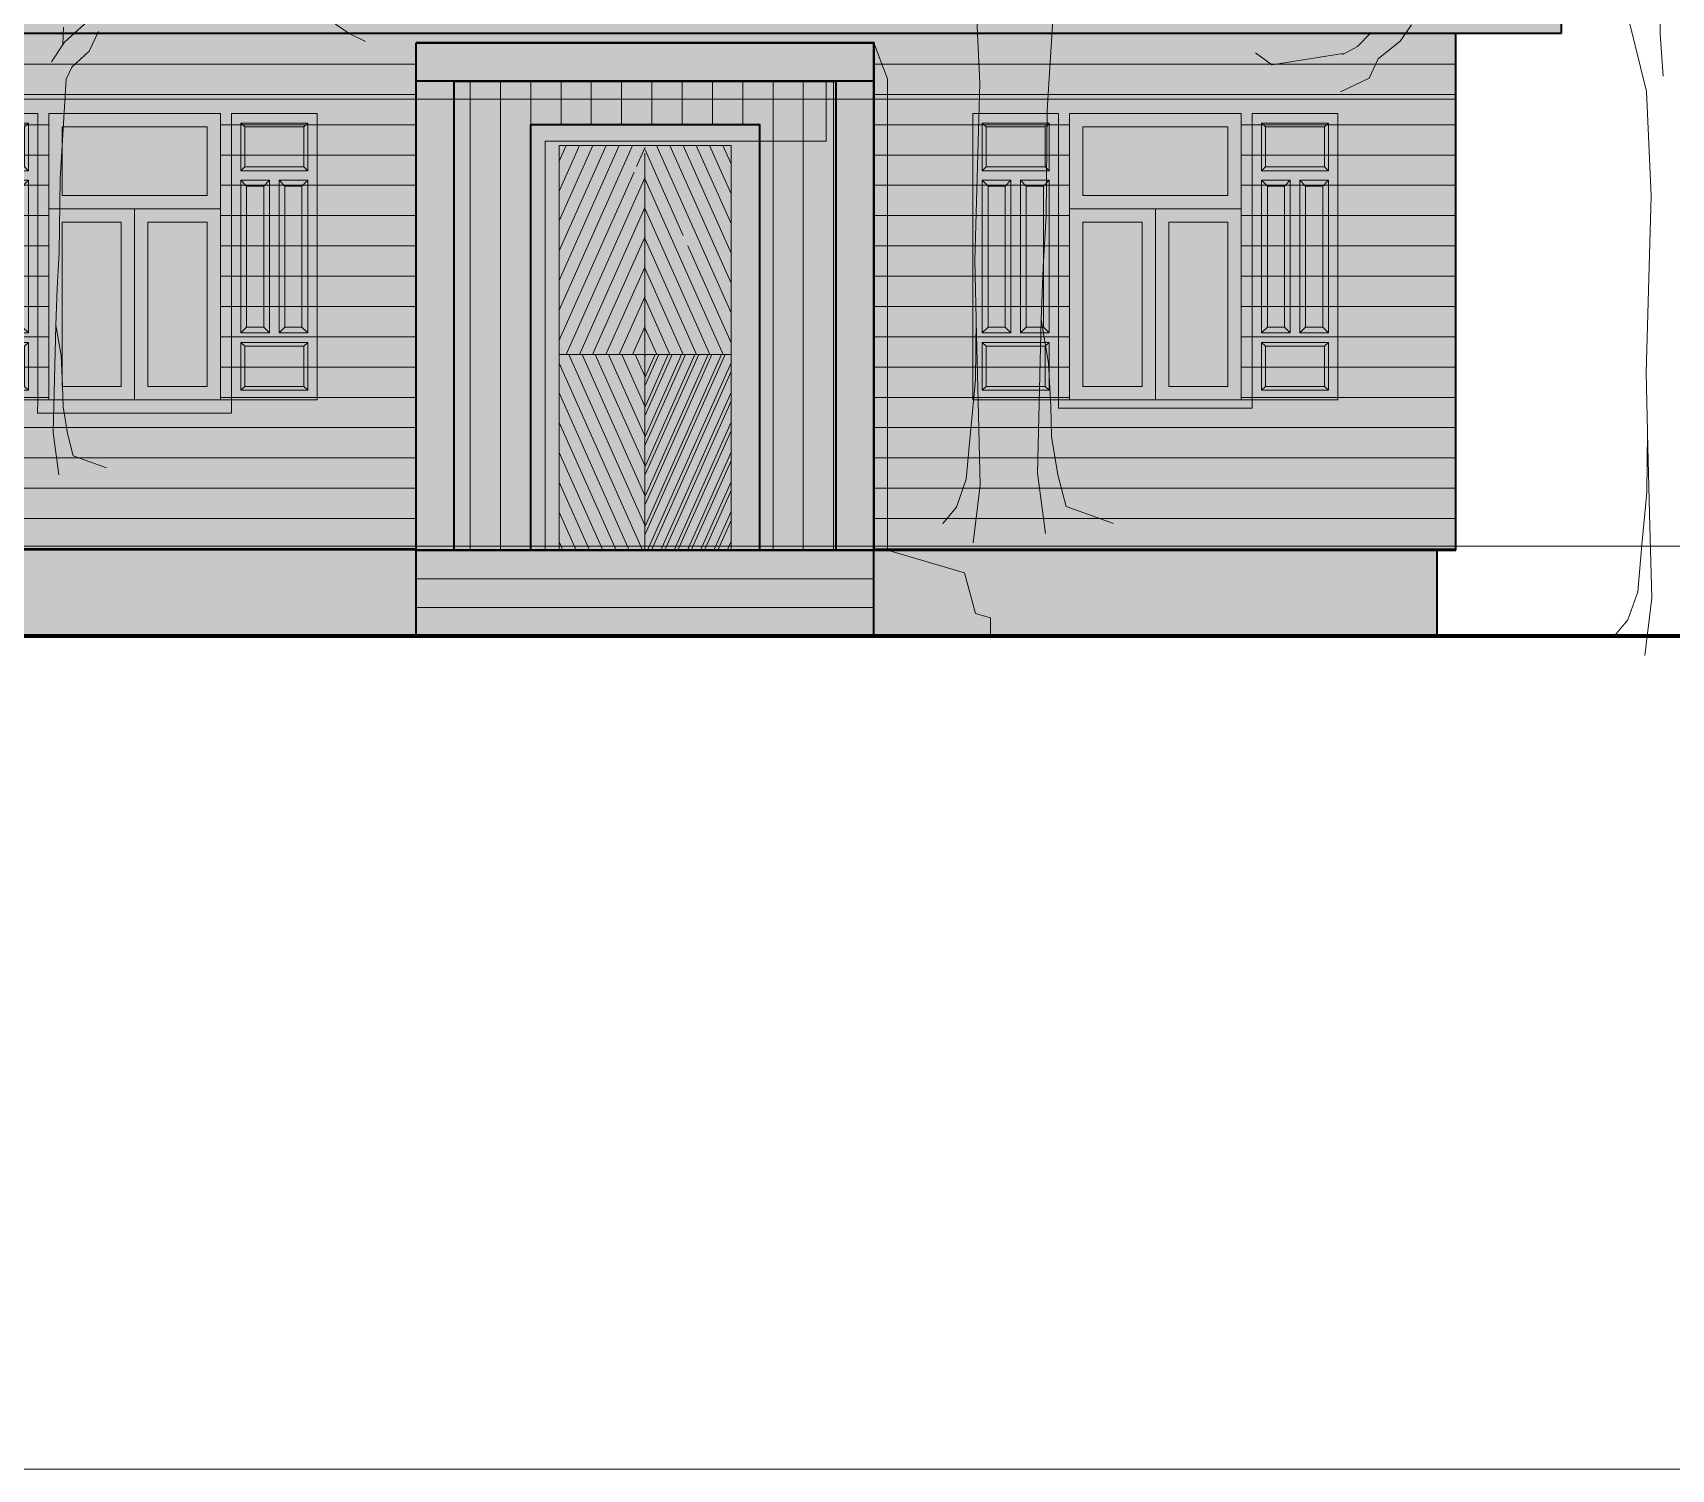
# Model space of a CAD drawing. Header units: millimetres. Extents: x -2481 to 45049, y -11067 to 11055.
# Drawn here: x 10337 to 11195, y 6752 to 7505 of the extents above; entities that cross this region are included whole.
import ezdxf

# ---------------------------------------------------------------- set-up
doc = ezdxf.new("R2010")
doc.units = ezdxf.units.MM
for name, color, linetype, lineweight in [('A-ELEWACJA CIENKA', 11, 'Continuous', 13), ('A-p.widokowa', 6, 'Continuous', 15), ('A-RYS ELEWACJI', 30, 'Continuous', 35), ('A-wykończenie', 4, 'Continuous', 5), ('B-CIENIE', 251, 'Continuous', 0), ('B-DACHÓWKA', 250, 'Continuous', 0), ('B-materiały', 9, 'Continuous', 0), ('B-SZKŁO', 153, 'Continuous', 0)]:
    doc.layers.add(name, color=color, linetype=linetype, lineweight=lineweight)
doc.layers.add('bowe drewno', color=7, linetype='Continuous', true_color=0x51432a)
doc.layers.add('new drewno jasne', color=7, linetype='Continuous', lineweight=0, true_color=0xc0802e)
pattern_1 = [(66, (4287.6104, -1195.448), (-5.8010137, 2.5827777), [])]

# ---------------------------------------------------------------- blocks, each defined once
blk = doc.blocks.new('A$C541A32F6')
at = {"layer": 'A-ELEWACJA CIENKA'}
for p, q in [((-90, -50), (0, -50)), ((-45, -50), (-45, -150)), ((-90, -150), (0, -150))]:
    blk.add_line(p, q, dxfattribs=at)
blk.add_lwpolyline([(-90, 0), (0, 0), (0, -150), (-90, -150), (-90, 0)], dxfattribs=at)
for points in [[(-7, -43), (-83, -43), (-83, -7), (-7, -7)], [(-52, -57), (-52, -143), (-83, -143), (-83, -57)], [(-7, -57), (-7, -143), (-38, -143), (-38, -57)]]:
    blk.add_lwpolyline(points, close=True, dxfattribs=at)
blk = doc.blocks.new('A$C3D683AFF')
at = {"layer": 'new drewno jasne', "transparency": 33554648}
h = blk.add_hatch(color=256, dxfattribs=at)
h.dxf.hatch_style = 1
h.paths.add_polyline_path([(-45, -150), (0, -150), (0, 0), (-45, 0)])
h = blk.add_hatch(color=256, dxfattribs=at)
h.dxf.hatch_style = 1
h.paths.add_polyline_path([(-40, -30), (-5, -30), (-5, -5), (-40, -5)])
h = blk.add_hatch(color=256, dxfattribs=at)
h.dxf.hatch_style = 1
h.paths.add_polyline_path([(-40, -35), (-25, -35), (-25, -115), (-40, -115)])
h = blk.add_hatch(color=256, dxfattribs=at)
h.dxf.hatch_style = 1
h.paths.add_polyline_path([(-20, -35), (-5, -35), (-5, -115), (-20, -115)])
h = blk.add_hatch(color=256, dxfattribs=at)
h.dxf.hatch_style = 1
h.paths.add_polyline_path([(-40, -145), (-5, -145), (-5, -120), (-40, -120)])
at = {"layer": 'A-ELEWACJA CIENKA'}
blk.add_lwpolyline([(-45, -150), (0, -150), (0, 0), (-45, 0)], close=True, dxfattribs=at)
at = {"layer": 'B-materiały'}
for p, q in [((-38, -7), (-40, -5)), ((-7, -7), (-5, -5)), ((-40, -30), (-38, -28)), ((-7, -28), (-5, -30)), ((-40, -35), (-37, -38)), ((-28, -38), (-25, -35)), ((-20, -35), (-17, -38)), ((-8, -38), (-5, -35)), ((-40, -115), (-37, -112)), ((-38, -122), (-40, -120)), ((-28, -112), (-25, -115)), ((-20, -115), (-17, -112)), ((-8, -112), (-5, -115)), ((-7, -122), (-5, -120)), ((-40, -145), (-38, -143)), ((-7, -143), (-5, -145))]:
    blk.add_line(p, q, dxfattribs=at)
for points in [[(-40, -30), (-5, -30), (-5, -5), (-40, -5)], [(-38, -28), (-7, -28), (-7, -7), (-38, -7)], [(-40, -35), (-25, -35), (-25, -115), (-40, -115)], [(-37, -38), (-28, -38), (-28, -112), (-37, -112)], [(-5, -115), (-20, -115), (-20, -35), (-5, -35)], [(-20, -35), (-5, -35), (-5, -115), (-20, -115)], [(-8, -112), (-17, -112), (-17, -38), (-8, -38)], [(-17, -38), (-8, -38), (-8, -112), (-17, -112)], [(-40, -120), (-5, -120), (-5, -145), (-40, -145)], [(-38, -143), (-7, -143), (-7, -122), (-38, -122)]]:
    blk.add_lwpolyline(points, close=True, dxfattribs=at)
blk = doc.blocks.new('A$C2EBD462E')
at = {"layer": 'B-materiały'}
for p, q in [((-72.51, 285.33), (-85.56, 338.07)), ((-65.45, 315.67), (-65.53, 341.37)), ((-32.2, 329.95), (-32.65, 316.8)), ((-31.48, 318.56), (-13.96, 334.28)), ((-5.95, 326.66), (-12.84, 311.96)), ((181.79, 325.21), (171.56, 332.22)), ((-195.72, 320.23), (-201.66, 311.7)), ((-41.13, 303.99), (-31.48, 318.56)), ((194.03, 319.22), (181.79, 325.21)), ((-216.86, 316.35), (-223.93, 308.91)), ((-201.66, 311.7), (-213.16, 302.47)), ((-63.77, 293.37), (-65.45, 315.67)), ((-12.84, 311.96), (-25.95, 299.9)), ((-268.94, 299.4), (-277.44, 305.55)), ((-231.66, 305.36), (-268.94, 299.4)), ((-231.65, 304.8), (-231.66, 305.36)), ((-223.93, 308.91), (-231.65, 304.8)), ((-213.16, 302.47), (-217.93, 292.3)), ((-217.93, 292.3), (-232.84, 285.22)), ((-25.95, 299.9), (-30.19, 290.86)), ((-70.02, 230.64), (-72.51, 285.33)), ((-30.19, 290.86), (-34.7, 216.33)), ((-72.72, 137.84), (-70.02, 230.64)), ((-34.7, 216.33), (-35.32, 161.12)), ((-35.32, 161.12), (-36.88, 134.27)), ((-71.96, 107.13), (-72.72, 137.84)), ((-36.88, 134.27), (-37.87, 106.87)), ((-72.27, 75.28), (-71.96, 107.13)), ((-70.88, 64.14), (-71.93, 106.02)), ((-39.77, 26.38), (-37.87, 106.87)), ((-37.87, 106.87), (-33.95, 84.06)), ((-33.95, 84.06), (-32.82, 61.19)), ((-74.94, 47.84), (-72.27, 75.28)), ((-69.77, 20.04), (-70.88, 64.14)), ((-32.82, 61.19), (-32.43, 45.56)), ((-77.12, 23.21), (-74.94, 47.84)), ((-32.43, 45.56), (-29.13, 25.53)), ((-35.62, -5.36), (-39.77, 26.38)), ((-82.33, 8.55), (-77.12, 23.21)), ((-73.48, -10.22), (-69.77, 20.04)), ((-29.13, 25.53), (-24.8, 8.88)), ((-24.8, 8.88), (0, 0)), ((-89.38, 0), (-82.33, 8.55))]:
    blk.add_line(p, q, dxfattribs=at)

msp = doc.modelspace()

# ---------------------------------------------------------------- hatches: boundary and pattern name
at = {"layer": 'A-ELEWACJA CIENKA', "true_color": 0xffffff}
h = msp.add_hatch(color=7, dxfattribs=at)
h.dxf.hatch_style = 1
h.paths.add_polyline_path([(10177.2, 7839.41), (11137.91, 7839.41), (11137.91, 7504.36), (11082.55, 7504.36), (11082.55, 7233.5), (11072.55, 7233.5), (11072.55, 7188.5), (10242.55, 7188.5), (10242.55, 7234.24), (10232.55, 7234.24), (10232.55, 7504.36), (10177.2, 7504.36)])
at = {"layer": 'A-ELEWACJA CIENKA'}
h = msp.add_hatch(dxfattribs=at)
h.set_pattern_fill('ANSI31', color=256, scale=5, angle=135)
h.set_pattern_definition([(180, (6454.267, -1195.448), (-3e-15, -15.875), [])])
h.paths.add_polyline_path([(10537.55, 7504.36), (10232.55, 7504.36), (10232.55, 7218.5), (10242.55, 7218.5), (10537.55, 7218.5)])
h.paths.add_polyline_path([(10435.05, 7312.33), (10345.05, 7312.33), (10345.05, 7462.33), (10435.05, 7462.33)], flags=16)
h.paths.add_polyline_path([(10428.05, 7319.33), (10397.05, 7319.33), (10397.05, 7405.33), (10428.05, 7405.33)], flags=0)
h.paths.add_polyline_path([(10428.05, 7419.33), (10352.05, 7419.33), (10352.05, 7455.33), (10428.05, 7455.33)], flags=0)
h.paths.add_polyline_path([(10383.05, 7319.33), (10352.05, 7319.33), (10352.05, 7405.33), (10383.05, 7405.33)], flags=0)
h.paths.add_polyline_path([(11082.55, 7504.36), (10777.55, 7504.36), (10777.55, 7218.5), (11082.55, 7218.5)])
h.paths.add_polyline_path([(10880.05, 7462.33), (10970.05, 7462.33), (10970.05, 7312.33), (10880.05, 7312.33)], flags=16)
h.paths.add_polyline_path([(10887.37, 7405.33), (10918.37, 7405.33), (10918.05, 7319.33), (10887.05, 7319.33)], flags=0)
h.paths.add_polyline_path([(10932.05, 7405.33), (10963.05, 7405.33), (10963.05, 7319.33), (10932.05, 7319.33)], flags=0)
h.paths.add_polyline_path([(10887.05, 7419.33), (10887.05, 7455.33), (10963.05, 7455.33), (10963.05, 7419.33)], flags=0)
h.paths.add_polyline_path([(11082.55, 7504.36), (10777.55, 7504.36), (10777.55, 7489.36), (11082.55, 7489.36)])
h = msp.add_hatch(dxfattribs=at)
h.set_pattern_fill('ANSI31', color=256, scale=5, angle=45)
h.set_pattern_definition([(90, (6454.267, -1195.448), (-15.875, 3e-15), [])])
h.paths.add_polyline_path([(10757.55, 7479.36), (10557.55, 7479.36), (10557.55, 7233.5), (10597.63, 7233.5), (10597.63, 7456.5), (10717.63, 7456.5), (10717.63, 7233.5), (10757.55, 7233.5)])
h = msp.add_hatch(dxfattribs=at)
h.set_pattern_fill('GRAVEL', color=256, scale=2, angle=135)
h.set_pattern_definition([(3.012787, (6392.483, -1205.506), (610.6574162, 35.9210244), [6.83443, -676.60967]), (319.96974, (6399.3079, -1205.147), (-466.97332017, 395.1312671), [11.7281, -1161.08098]), (267.510447, (6408.288, -1212.6903), (35.9210242, 754.3415142), [8.26963, -818.69446]), (42.27369, (6431.2776, -1217.7193), (-754.34151424, -682.4994651), [10.6801, -1057.32875]), (67.833654, (6439.1802, -1210.535), (-251.4471714, -610.65741624), [10.47267, -1036.79615]), (132.27369, (6443.1315, -1200.8364), (682.4994651, -754.34151424), [10.6801, -1057.32875]), (172.69424, (6435.9473, -1192.9338), (826.18356314, -107.7630734), [14.12387, -1398.2623]), (207.255328, (6421.9381, -1191.1377), (-1041.7097101, -538.81536718), [13.3344, -1320.10513]), (256.429566, (6410.0842, -1197.2443), (-179.60512236, -754.3415142), [10.71626, -1060.91091]), (310.23636, (6407.5697, -1207.6614), (-359.2102448, 431.0522939), [12.23427, -599.47874]), (357.397438, (6415.4723, -1217.0009), (826.18356314, -35.92102446), [15.82156, -1566.33545]), (273.814075, (6396.075, -1181.7983), (35.9210245, -466.9733183), [5.4001, -534.61132]), (306.469234, (6396.4342, -1187.1864), (-395.1312694, 538.8153672), [10.27364, -1017.09278]), (0, (6402.54, -1195.45), (35.92102, 35.92102), [7.1842, -64.65786]), (338.19859, (6400.745, -1202.273), (-251.4471714, 107.7630735), [3.86883, -383.01245]), (66.80141, (6404.337, -1203.71), (-71.842049, -143.684098), [5.4713, -268.09506]), (165.96376, (6406.492, -1198.681), (-179.6051224, 35.9210245), [8.8864, -287.32596]), (296.56505, (6397.871, -1196.526), (-35.921024, 107.763073), [6.42574, -154.21796]), (151.38954, (6425.171, -1224.5443), (-466.9733183, 251.4471714), [9.00176, -891.17653]), (205.346176, (6417.2684, -1220.2338), (538.8153673, 251.4471714), [7.55198, -747.64431]), (68.19859, (6390.687, -1203.71), (-107.7630735, -251.4471714), [7.7376, -379.14367]), (118.61046, (6393.5605, -1196.526), (251.4471714, -466.9733183), [9.00176, -891.17653]), (114.443955, (6447.442, -1202.273), (107.7630735, -251.4471714), [8.6807, -425.35469]), (69.77514, (6443.85, -1194.3706), (-215.5261466, -574.7363919), [7.27344, -720.07187]), (201.80141, (6426.2486, -1167.43), (-251.4471714, -107.7630735), [7.7376, -379.14367]), (152.354025, (6419.0644, -1170.3035), (610.6574163, -323.2892203), [8.51565, -843.04752]), (204.443955, (6443.85, -1185.031), (251.4471714, 107.7630735), [4.34035, -429.69504]), (236.30993, (6428.404, -1169.585), (-107.763073, -179.605122), [2.5903, -256.4399]), (300.96376, (6426.967, -1171.74), (-71.842049, 143.684098), [10.47267, -198.9811]), (321.009006, (6432.3552, -1180.7206), (-395.13126934, 323.28922034), [9.70534, -960.8273]), (78.69007, (6409.725, -1195.448), (-35.921024, -107.763073), [7.32648, -175.83553]), (128.157227, (6411.1618, -1188.264), (-538.8153673, 682.49946517), [12.79114, -1266.32018]), (195.945396, (6403.259, -1178.206), (395.1312693, 107.7630734), [5.23016, -517.78785]), (225, (6398.23, -1179.643), (-7e-15, -71.84205), [3.048, -47.752]), (255.256437, (6431.996, -1182.5167), (107.7630735, 395.1312693), [7.05734, -698.67882]), (183.012788, (6430.2, -1189.3417), (-610.6574162, -35.9210244), [13.66886, -669.77524]), (135, (6416.55, -1190.06), (-71.84205, 7e-15), [13.208, -37.592]), (100.304846, (6407.2105, -1180.7206), (-107.7630738, 610.6574162), [8.0322, -795.18633]), (29.0546, (6405.7736, -1172.818), (179.6051224, 107.7630735), [7.39658, -362.433]), (342.645975, (6412.2394, -1169.226), (1041.70971, -323.28922043), [12.0429, -1192.2493]), (310.426079, (6423.7342, -1172.818), (431.0522938, -502.8943428), [12.7406, -1261.31693])])
h.paths.add_polyline_path([(10537.55, 7188.5), (10537.55, 7234.24), (10242.55, 7234.24), (10242.55, 7188.5)])
h.paths.add_polyline_path([(10777.55, 7233.5), (10777.55, 7188.5), (11072.55, 7188.5), (11072.55, 7233.5)])
at = {"layer": 'B-CIENIE', "true_color": 0x000000, "transparency": 33554513}
h = msp.add_hatch(color=18, dxfattribs=at)
h.dxf.hatch_style = 1
h.paths.add_polyline_path([(10232.55, 7504.36), (11082.55, 7504.36), (11082.55, 7469.83), (10232.55, 7469.83)])
h = msp.add_hatch(color=18, dxfattribs=at)
h.dxf.hatch_style = 1
h.paths.add_polyline_path([(10777.55, 7499.36), (10784.68, 7480.55), (10784.68, 7233.5), (10825, 7221.55), (10830.74, 7200.34), (10838.62, 7198.03), (10838.62, 7188.5), (10777.55, 7188.5)])
h = msp.add_hatch(color=18, dxfattribs=at)
h.dxf.hatch_style = 1
h.paths.add_polyline_path([(10557.55, 7479.36), (10752.55, 7479.36), (10752.55, 7447.92), (10605.22, 7447.92), (10605.22, 7233.5), (10557.55, 7233.5)])
at = {"layer": 'B-DACHÓWKA', "transparency": 33554636}
h = msp.add_hatch(color=256, dxfattribs=at)
h.dxf.hatch_style = 1
h.paths.add_polyline_path([(10435.05, 7412.33), (10390.05, 7412.33), (10390.05, 7312.33), (10435.05, 7312.33)])
h.paths.add_polyline_path([(10397.05, 7319.33), (10397.05, 7405.33), (10428.05, 7405.33), (10428.05, 7319.33)], flags=16)
h.paths.add_polyline_path([(10390.05, 7412.33), (10345.05, 7412.33), (10345.05, 7312.33), (10390.05, 7312.33)])
h.paths.add_polyline_path([(10383.05, 7319.33), (10352.05, 7319.33), (10352.05, 7405.33), (10383.05, 7405.33)], flags=16)
h.paths.add_polyline_path([(10435.05, 7462.33), (10345.05, 7462.33), (10345.05, 7412.33), (10435.05, 7412.33)])
h.paths.add_polyline_path([(10352.05, 7419.33), (10352.05, 7455.33), (10428.05, 7455.33), (10428.05, 7419.33)], flags=16)
h = msp.add_hatch(color=256, dxfattribs=at)
h.dxf.hatch_style = 1
h.paths.add_polyline_path([(10970.05, 7412.33), (10925.05, 7412.33), (10925.05, 7312.33), (10970.05, 7312.33)])
h.paths.add_polyline_path([(10963.05, 7319.33), (10932.05, 7319.33), (10932.05, 7405.33), (10963.05, 7405.33)], flags=16)
h.paths.add_polyline_path([(10970.05, 7462.33), (10880.05, 7462.33), (10880.05, 7412.33), (10970.05, 7412.33)])
h.paths.add_polyline_path([(10963.05, 7419.33), (10887.05, 7419.33), (10887.05, 7455.33), (10963.05, 7455.33)], flags=16)
h.paths.add_polyline_path([(10925.05, 7412.33), (10880.05, 7412.33), (10880.05, 7312.33), (10925.05, 7312.33)])
h.paths.add_polyline_path([(10918.05, 7319.33), (10887.05, 7319.33), (10887.05, 7405.33), (10918.05, 7405.33)], flags=16)
h = msp.add_hatch(color=256, dxfattribs=at)
h.dxf.hatch_style = 1
h.paths.add_polyline_path([(10339.14, 7305.33), (10440.76, 7305.33), (10440.86, 7312.33), (10339.24, 7312.33)])
h = msp.add_hatch(color=256, dxfattribs=at)
h.dxf.hatch_style = 1
h.paths.add_polyline_path([(10975.86, 7312.33), (10874.24, 7312.33), (10874.24, 7307.92), (10975.86, 7307.92)])
at = {"layer": 'B-materiały'}
h = msp.add_hatch(dxfattribs=at)
h.set_pattern_fill('ANSI31', color=256, scale=2, angle=21)
h.set_pattern_definition(pattern_1)
h.paths.add_polyline_path([(10657.63, 7445.5), (10612.65, 7445.5), (10612.61, 7336)])
h.paths.add_polyline_path([(10657.63, 7445.5), (10611.81, 7336), (10657.61, 7336)])
h = msp.add_hatch(dxfattribs=at)
h.set_pattern_fill('ANSI31', color=256, scale=2, angle=249)
h.set_pattern_definition([(294, (8519.6913, 7358.5874), (5.801014, 2.582778), [])])
h.paths.add_polyline_path([(10703.82, 7335.99), (10657.63, 7335.99), (10657.59, 7446.73)])
h.paths.add_polyline_path([(10702.63, 7335.99), (10658.74, 7445.5), (10702.63, 7445.5)], flags=17)
h = msp.add_hatch(dxfattribs=at)
h.set_pattern_fill('ANSI31', color=256, scale=2, angle=249)
h.set_pattern_definition([(294, (6457.203, -1195.448), (5.8010137, 2.5827777), [])])
h.paths.add_polyline_path([(10615.56, 7336), (10657.55, 7336), (10657.59, 7233.5)], flags=17)
h.paths.add_polyline_path([(10612.63, 7336), (10660.64, 7233.5), (10612.63, 7233.5)])
h = msp.add_hatch(dxfattribs=at)
h.set_pattern_fill('ANSI31', color=256, scale=2, angle=21)
h.set_pattern_definition(pattern_1)
h.paths.add_polyline_path([(10699.69, 7336), (10657.7, 7336), (10657.67, 7233.5)], flags=17)
h.paths.add_polyline_path([(10702.63, 7336), (10654.62, 7233.5), (10702.63, 7233.5)])
h = msp.add_hatch(dxfattribs=at)
h.set_pattern_fill('ANSI31', color=256, scale=2, angle=21)
h.set_pattern_definition([(66, (6454.267, -1195.448), (-5.8010137, 2.5827777), [])])
h.paths.add_polyline_path([(10702.63, 7336), (10657.59, 7336), (10657.55, 7233.5)], flags=17)
h.paths.add_polyline_path([(10702.63, 7336), (10657.55, 7233.5), (10702.63, 7233.5)], flags=17)
at = {"layer": 'B-SZKŁO', "transparency": 33554544}
h = msp.add_hatch(color=256, dxfattribs=at)
h.dxf.hatch_style = 1
h.paths.add_polyline_path([(10428.05, 7405.33), (10397.05, 7405.33), (10397.05, 7319.33), (10428.05, 7319.33)])
h.paths.add_polyline_path([(10383.05, 7405.33), (10352.05, 7405.33), (10352.05, 7319.33), (10383.05, 7319.33)])
h.paths.add_polyline_path([(10428.05, 7455.33), (10352.05, 7455.33), (10352.05, 7419.33), (10428.05, 7419.33)])
h = msp.add_hatch(color=256, dxfattribs=at)
h.dxf.hatch_style = 1
h.paths.add_polyline_path([(10963.05, 7405.33), (10932.05, 7405.33), (10932.05, 7319.33), (10963.05, 7319.33)])
h.paths.add_polyline_path([(10918.05, 7405.33), (10887.05, 7405.33), (10887.05, 7319.33), (10918.05, 7319.33)])
h.paths.add_polyline_path([(10887.05, 7419.33), (10963.05, 7419.33), (10963.05, 7455.33), (10887.05, 7455.33)])
at = {"layer": 'bowe drewno', "transparency": 33554636}
h = msp.add_hatch(color=256, dxfattribs=at)
h.dxf.hatch_style = 1
h.paths.add_polyline_path([(11137.91, 7504.36), (11137.91, 7526.98), (10177.2, 7526.98), (10177.2, 7504.36)])
at = {"layer": 'bowe drewno', "transparency": 33554687}
h = msp.add_hatch(color=256, dxfattribs=at)
h.dxf.hatch_style = 1
h.paths.add_polyline_path([(10537.55, 7469.83), (10232.55, 7469.83), (10232.55, 7233.5), (10537.55, 7233.5)])
h.paths.add_polyline_path([(10294.35, 7462.33), (10339.35, 7462.33), (10339.35, 7312.33), (10345.05, 7312.33), (10345.05, 7462.33), (10435.05, 7462.33), (10435.05, 7312.33), (10440.76, 7312.33), (10440.76, 7462.33), (10485.76, 7462.33), (10485.76, 7312.33), (10440.86, 7312.33), (10440.76, 7305.33), (10339.14, 7305.33), (10339.24, 7312.33), (10294.35, 7312.33)], flags=16)
h.paths.add_polyline_path([(10299.35, 7427.33), (10314.35, 7427.33), (10314.35, 7347.33), (10299.35, 7347.33)], flags=0)
h.paths.add_polyline_path([(10302.35, 7424.33), (10311.35, 7424.33), (10311.35, 7350.33), (10302.35, 7350.33)], flags=0)
h.paths.add_polyline_path([(10299.35, 7432.33), (10299.35, 7457.33), (10334.35, 7457.33), (10334.35, 7432.33)], flags=0)
h.paths.add_polyline_path([(10301.35, 7434.33), (10301.35, 7455.33), (10332.35, 7455.33), (10332.35, 7434.33)], flags=0)
h.paths.add_polyline_path([(10319.35, 7427.33), (10334.35, 7427.33), (10334.35, 7347.33), (10319.35, 7347.33)], flags=0)
h.paths.add_polyline_path([(10322.35, 7424.33), (10331.35, 7424.33), (10331.35, 7350.33), (10322.35, 7350.33)], flags=0)
h.paths.add_polyline_path([(10345.05, 7462.33), (10435.05, 7462.33), (10435.05, 7312.33), (10345.05, 7312.33)], flags=0)
h.paths.add_polyline_path([(10352.05, 7419.33), (10352.05, 7455.33), (10428.05, 7455.33), (10428.05, 7419.33)], flags=0)
h.paths.add_polyline_path([(10352.05, 7405.33), (10383.05, 7405.33), (10383.05, 7319.33), (10352.05, 7319.33)], flags=0)
h.paths.add_polyline_path([(10299.35, 7342.33), (10334.35, 7342.33), (10334.35, 7317.33), (10299.35, 7317.33)], flags=0)
h.paths.add_polyline_path([(10301.35, 7340.33), (10332.35, 7340.33), (10332.35, 7319.33), (10301.35, 7319.33)], flags=0)
h.paths.add_polyline_path([(10397.05, 7405.33), (10428.05, 7405.33), (10428.05, 7319.33), (10397.05, 7319.33)], flags=0)
h.paths.add_polyline_path([(10445.76, 7427.33), (10460.76, 7427.33), (10460.76, 7347.33), (10445.76, 7347.33)], flags=0)
h.paths.add_polyline_path([(10448.76, 7424.33), (10457.76, 7424.33), (10457.76, 7350.33), (10448.76, 7350.33)], flags=0)
h.paths.add_polyline_path([(10445.76, 7432.33), (10445.76, 7457.33), (10480.76, 7457.33), (10480.76, 7432.33)], flags=0)
h.paths.add_polyline_path([(10447.76, 7434.33), (10447.76, 7455.33), (10478.76, 7455.33), (10478.76, 7434.33)], flags=0)
h.paths.add_polyline_path([(10445.76, 7342.33), (10480.76, 7342.33), (10480.76, 7317.33), (10445.76, 7317.33)], flags=0)
h.paths.add_polyline_path([(10447.76, 7340.33), (10478.76, 7340.33), (10478.76, 7319.33), (10447.76, 7319.33)], flags=0)
h.paths.add_polyline_path([(10465.76, 7427.33), (10480.76, 7427.33), (10480.76, 7347.33), (10465.76, 7347.33)], flags=0)
h.paths.add_polyline_path([(10468.76, 7424.33), (10477.76, 7424.33), (10477.76, 7350.33), (10468.76, 7350.33)], flags=0)
h.paths.add_polyline_path([(10537.55, 7499.36), (10777.55, 7499.36), (10784.68, 7480.55), (10784.68, 7469.83), (11082.42, 7469.83), (11082.4, 7504.36), (10232.55, 7504.36), (10232.55, 7469.83), (10537.55, 7469.83)])
h.paths.add_polyline_path([(11082.42, 7469.83), (10784.68, 7469.83), (10784.68, 7233.5), (11082.55, 7233.5)])
h.paths.add_polyline_path([(10829.35, 7462.33), (10874.35, 7462.33), (10874.35, 7312.33), (10880.05, 7312.33), (10880.05, 7462.33), (10970.05, 7462.33), (10970.05, 7312.33), (10975.76, 7312.33), (10975.76, 7462.33), (11020.76, 7462.33), (11020.76, 7312.33), (10975.86, 7312.33), (10975.86, 7307.92), (10874.24, 7307.92), (10874.24, 7312.33), (10829.35, 7312.33)], flags=16)
h.paths.add_polyline_path([(10834.35, 7457.33), (10869.35, 7457.33), (10869.35, 7432.33), (10834.35, 7432.33)], flags=0)
h.paths.add_polyline_path([(10836.35, 7455.33), (10867.35, 7455.33), (10867.35, 7434.33), (10836.35, 7434.33)], flags=0)
h.paths.add_polyline_path([(10834.35, 7427.33), (10849.35, 7427.33), (10849.35, 7347.33), (10834.35, 7347.33)], flags=0)
h.paths.add_polyline_path([(10837.35, 7424.33), (10846.35, 7424.33), (10846.35, 7350.33), (10837.35, 7350.33)], flags=0)
h.paths.add_polyline_path([(10854.35, 7427.33), (10869.35, 7427.33), (10869.35, 7347.33), (10854.35, 7347.33)], flags=0)
h.paths.add_polyline_path([(10857.35, 7424.33), (10866.35, 7424.33), (10866.35, 7350.33), (10857.35, 7350.33)], flags=0)
h.paths.add_polyline_path([(10887.05, 7455.33), (10963.05, 7455.33), (10963.05, 7419.33), (10887.05, 7419.33)], flags=0)
h.paths.add_polyline_path([(10887.05, 7405.33), (10918.05, 7405.33), (10918.05, 7319.33), (10887.05, 7319.33)], flags=0)
h.paths.add_polyline_path([(10834.35, 7342.33), (10869.35, 7342.33), (10869.35, 7317.33), (10834.35, 7317.33)], flags=0)
h.paths.add_polyline_path([(10836.35, 7340.33), (10867.35, 7340.33), (10867.35, 7319.33), (10836.35, 7319.33)], flags=0)
h.paths.add_polyline_path([(10932.05, 7405.33), (10963.05, 7405.33), (10963.05, 7319.33), (10932.05, 7319.33)], flags=0)
h.paths.add_polyline_path([(10980.76, 7457.33), (11015.76, 7457.33), (11015.76, 7432.33), (10980.76, 7432.33)], flags=0)
h.paths.add_polyline_path([(10982.76, 7455.33), (11013.76, 7455.33), (11013.76, 7434.33), (10982.76, 7434.33)], flags=0)
h.paths.add_polyline_path([(10980.76, 7427.33), (10995.76, 7427.33), (10995.76, 7347.33), (10980.76, 7347.33)], flags=0)
h.paths.add_polyline_path([(10983.76, 7424.33), (10992.76, 7424.33), (10992.76, 7350.33), (10983.76, 7350.33)], flags=0)
h.paths.add_polyline_path([(11000.76, 7427.33), (11015.76, 7427.33), (11015.76, 7347.33), (11000.76, 7347.33)], flags=0)
h.paths.add_polyline_path([(11003.76, 7424.33), (11012.76, 7424.33), (11012.76, 7350.33), (11003.76, 7350.33)], flags=0)
h.paths.add_polyline_path([(10980.76, 7342.33), (11015.76, 7342.33), (11015.76, 7317.33), (10980.76, 7317.33)], flags=0)
h.paths.add_polyline_path([(10982.76, 7340.33), (11013.76, 7340.33), (11013.76, 7319.33), (10982.76, 7319.33)], flags=0)
h.paths.add_polyline_path([(10784.68, 7469.83), (10777.55, 7469.83), (10777.55, 7233.5), (10784.68, 7233.5)])
h.paths.add_polyline_path([(10784.68, 7480.55), (10777.55, 7499.36), (10777.55, 7469.83), (10784.68, 7469.83)], flags=17)
h.paths.add_polyline_path([(10777.55, 7469.83), (10757.55, 7469.83), (10757.55, 7233.5), (10777.55, 7233.5)])
h.paths.add_polyline_path([(10777.55, 7479.36), (10757.55, 7479.36), (10757.55, 7469.83), (10777.55, 7469.83)], flags=17)
h.paths.add_polyline_path([(10777.55, 7499.36), (10537.55, 7499.36), (10537.55, 7479.36), (10777.55, 7479.36)], flags=17)
h.paths.add_polyline_path([(10557.55, 7469.83), (10537.55, 7469.83), (10537.55, 7233.5), (10557.55, 7233.5)])
h.paths.add_polyline_path([(10557.55, 7479.36), (10537.55, 7479.36), (10537.55, 7469.83), (10557.55, 7469.83)], flags=17)
h = msp.add_hatch(color=256, dxfattribs=at)
h.dxf.hatch_style = 1
h.paths.add_polyline_path([(10777.55, 7233.5), (10537.55, 7233.5), (10537.55, 7218.5), (10777.55, 7218.5)])
h.paths.add_polyline_path([(10777.55, 7218.5), (10537.55, 7218.5), (10537.55, 7203.5), (10777.55, 7203.5)])
h.paths.add_polyline_path([(10777.55, 7203.5), (10537.55, 7203.5), (10537.55, 7188.5), (10777.55, 7188.5)])
h = msp.add_hatch(color=256, dxfattribs=at)
h.dxf.hatch_style = 1
h.paths.add_polyline_path([(10777.55, 7203.5), (10537.55, 7203.5), (10537.55, 7188.5), (10777.55, 7188.5)])
h.paths.add_polyline_path([(10777.55, 7218.5), (10537.55, 7218.5), (10537.55, 7203.5), (10777.55, 7203.5)])
h.paths.add_polyline_path([(10777.55, 7233.5), (10537.55, 7233.5), (10537.55, 7218.5), (10777.55, 7218.5)])
at = {"layer": 'new drewno jasne', "transparency": 33554648}
h = msp.add_hatch(color=256, dxfattribs=at)
h.dxf.hatch_style = 1
h.paths.add_polyline_path([(10537.55, 7499.36), (10537.55, 7233.5), (10557.55, 7233.5), (10557.55, 7479.36), (10757.55, 7479.36), (10757.55, 7233.5), (10777.55, 7233.5), (10777.55, 7499.36)])
at = {"layer": 'new drewno jasne'}
h = msp.add_hatch(color=256, dxfattribs=at)
h.dxf.hatch_style = 1
h.paths.add_polyline_path([(10757.55, 7479.36), (10557.55, 7479.36), (10557.55, 7233.5), (10607.63, 7233.5), (10607.63, 7443.5), (10707.63, 7443.5), (10707.63, 7233.5), (10757.55, 7233.5)])
h = msp.add_hatch(color=256, dxfattribs=at)
h.dxf.hatch_style = 1
h.paths.add_polyline_path([(10702.63, 7233.5), (10717.63, 7233.5), (10717.63, 7453.5), (10597.63, 7453.5), (10597.63, 7233.5), (10612.63, 7233.5), (10612.63, 7438.5), (10702.63, 7438.5)])
h = msp.add_hatch(color=256, dxfattribs=at)
h.dxf.hatch_style = 1
h.paths.add_polyline_path([(10612.63, 7445.5), (10702.63, 7445.5), (10702.63, 7233.5), (10612.63, 7233.5)])
at = {"layer": 'new drewno jasne', "transparency": 33554648}
h = msp.add_hatch(color=256, dxfattribs=at)
h.dxf.hatch_style = 1
h.paths.add_polyline_path([(11072.55, 7188.5), (11072.55, 7233.5), (10777.55, 7233.5), (10777.55, 7188.5)])
h.paths.add_polyline_path([(10537.55, 7188.5), (10537.55, 7234.24), (10242.55, 7234.24), (10242.55, 7188.5)])

# ---------------------------------------------------------------- linework, layer by layer
at = {"layer": 'A-ELEWACJA CIENKA'}
for p, q in [((10537.55, 7504.05), (10537.55, 7504.36)), ((10537.55, 7489.36), (10537.55, 7499.36)), ((10777.55, 7489.36), (10777.55, 7499.36)), ((10537.55, 7218.5), (10777.55, 7218.5)), ((10537.55, 7203.5), (10777.55, 7203.5))]:
    msp.add_line(p, q, dxfattribs=at)
for points in [[(10177.2, 7839.41), (11137.91, 7839.41), (11137.91, 7504.36), (11082.55, 7504.36), (11082.55, 7233.5), (11072.55, 7233.5), (11072.55, 7188.5), (10242.55, 7188.5), (10242.55, 7234.24), (10232.55, 7234.24), (10232.55, 7504.36), (10177.2, 7504.36), (10177.2, 7839.41)], [(10612.63, 7233.5), (10612.63, 7445.5), (10702.63, 7445.5), (10702.63, 7233.5)]]:
    msp.add_lwpolyline(points, dxfattribs=at)
for points in [[(10345.05, 7462.33), (10435.05, 7462.33), (10435.05, 7312.33), (10345.05, 7312.33)], [(10612.63, 7445.5), (10702.63, 7445.5), (10702.63, 7233.5), (10612.63, 7233.5)], [(10339.24, 7312.33), (10440.86, 7312.33), (10440.76, 7305.33), (10339.14, 7305.33)], [(10874.24, 7312.33), (10975.86, 7312.33), (10975.86, 7307.92), (10874.24, 7307.92)]]:
    msp.add_lwpolyline(points, close=True, dxfattribs=at)
at = {"layer": 'A-p.widokowa', "color": 251, "ltscale": 5}
msp.add_line((5703.88, 7235.5), (29770.69, 7235.5), dxfattribs=at)
msp.add_lwpolyline([(9618.43, 6751.79), (11718.43, 6751.79), (11718.43, 8236.79), (9618.43, 8236.79)], close=True, dxfattribs=at)
msp.add_lwpolyline([(9618.43, 6751.79), (11718.43, 6751.79), (11718.43, 8236.79), (9618.43, 8236.79)], close=True, dxfattribs=at)
msp.add_lwpolyline([(10232.55, 7504.36), (10232.55, 7233.5), (10537.55, 7233.5), (10537.55, 7499.36), (10777.55, 7499.36), (10777.55, 7233.5), (11082.55, 7233.5), (11082.4, 7504.45), (10232.55, 7504.36)], dxfattribs=at)
at = {"layer": 'A-RYS ELEWACJI'}
for p, q in [((11137.91, 7504.36), (11137.91, 7839.41)), ((10177.2, 7504.36), (11137.91, 7504.36)), ((10537.55, 7504.05), (10537.55, 7504.36)), ((10537.55, 7188.5), (10537.55, 7499.36)), ((10777.55, 7499.36), (10537.55, 7499.36)), ((10777.55, 7188.5), (10777.55, 7499.36)), ((11082.55, 7233.5), (11082.55, 7504.36)), ((10777.55, 7479.36), (10537.55, 7479.36)), ((10232.55, 7234.24), (10537.55, 7234.24)), ((10537.55, 7233.5), (10777.55, 7233.5)), ((10537.55, 7218.5), (10537.55, 7233.5)), ((10777.55, 7233.5), (11082.55, 7233.5)), ((10777.55, 7218.5), (10777.55, 7233.5))]:
    msp.add_line(p, q, dxfattribs=at)
for points in [[(10537.55, 7499.36), (10777.55, 7499.36), (10777.55, 7233.5), (10537.55, 7233.5)], [(10557.55, 7479.36), (10757.55, 7479.36), (10757.55, 7233.5), (10557.55, 7233.5)]]:
    msp.add_lwpolyline(points, close=True, dxfattribs=at)
for points in [[(10597.63, 7233.5), (10597.63, 7456.5), (10717.63, 7456.5), (10717.63, 7233.5)], [(11082.55, 7233.5), (11072.55, 7233.5), (11072.55, 7188.5)]]:
    msp.add_lwpolyline(points, dxfattribs=at)
at = {"layer": 'A-wykończenie', "lineweight": 158}
msp.add_line((10019.36, 7188.5), (11254.99, 7188.5), dxfattribs=at)
at = {"layer": 'B-CIENIE', "color": 18, "true_color": 0x000000, "transparency": 33554513}
for points in [[(10232.55, 7504.36), (11082.55, 7504.36), (11082.55, 7469.83), (10232.55, 7469.83)], [(10557.55, 7479.36), (10752.55, 7479.36), (10752.55, 7447.92), (10605.22, 7447.92), (10605.22, 7233.5), (10557.55, 7233.5)]]:
    msp.add_lwpolyline(points, close=True, dxfattribs=at)
msp.add_lwpolyline([(10777.55, 7499.36), (10784.68, 7480.55), (10784.68, 7233.5), (10825, 7221.55), (10830.74, 7200.34), (10838.62, 7198.03), (10838.62, 7188.5), (10777.55, 7188.5), (10777.55, 7499.36)], dxfattribs=at)
at = {"layer": 'B-materiały'}
for p, q in [((10657.55, 7441.5), (10657.55, 7233.5)), ((10612.63, 7336), (10702.63, 7336))]:
    msp.add_line(p, q, dxfattribs=at)

# ---------------------------------------------------------------- block references
at = {"layer": 'A-ELEWACJA CIENKA'}
for name, p in [('A$C2EBD462E', (10903.07, 7247.51)), ('A$C2EBD462E', (11254.99, 7188.5)), ('A$C3D683AFF', (10339.35, 7462.33)), ('A$C3D683AFF', (10874.35, 7462.33)), ('A$C541A32F6', (10970.05, 7462.33))]:
    msp.add_blockref(name, p, dxfattribs=at)
at = {"layer": 'A-ELEWACJA CIENKA', "xscale": 0.7, "yscale": 0.7, "zscale": 0.7}
msp.add_blockref('A$C2EBD462E', (10375.27, 7276.67), dxfattribs=at)
at = {"layer": 'A-ELEWACJA CIENKA', "xscale": -1}
for name, p in [('A$C541A32F6', (10345.05, 7462.33)), ('A$C3D683AFF', (10440.76, 7462.33)), ('A$C3D683AFF', (10975.76, 7462.33))]:
    msp.add_blockref(name, p, dxfattribs=at)

doc.saveas('drawing.dxf')
